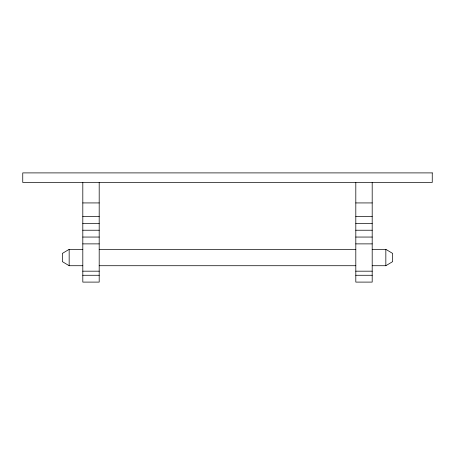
<?xml version="1.0" encoding="UTF-8"?>
<svg xmlns="http://www.w3.org/2000/svg" width="455" height="455" viewBox="0 0 455 455"><rect width="100%" height="100%" fill="white"/><g stroke="black" fill="none" stroke-linecap="round" stroke-linejoin="round"><path stroke-width="0.68" d="M82.81 249.34L69.16 249.34L62.335 253.435L62.335 261.625L69.16 265.72L82.81 265.72M372.19 265.72L385.84 265.72L392.665 261.625L392.665 253.435L385.84 249.34L372.19 249.34M82.81 202.93L99.19 202.93M355.81 202.93L372.19 202.93M82.81 216.58L99.19 216.58M355.81 216.58L372.19 216.58M82.81 223.405L99.19 223.405M355.81 223.405L372.19 223.405M82.81 230.23L99.19 230.23M355.81 230.23L372.19 230.23M82.81 237.055L99.19 237.055M355.81 237.055L372.19 237.055M82.81 243.88L99.19 243.88M355.81 243.88L372.19 243.88M99.19 249.34L355.81 249.34M99.19 265.72L355.81 265.72M82.81 271.18L99.19 271.18M355.81 271.18L372.19 271.18M82.81 275.275L99.19 275.275M355.81 275.275L372.19 275.275M385.84 249.34L385.84 265.72M372.19 182.455L372.19 282.1L355.81 282.1L355.81 182.455M99.19 182.455L99.19 282.1L82.81 282.1L82.81 182.455M69.16 249.34L69.16 265.72M432.25 172.9L22.75 172.9L22.75 182.455L432.25 182.455L432.25 172.9"/></g></svg>
